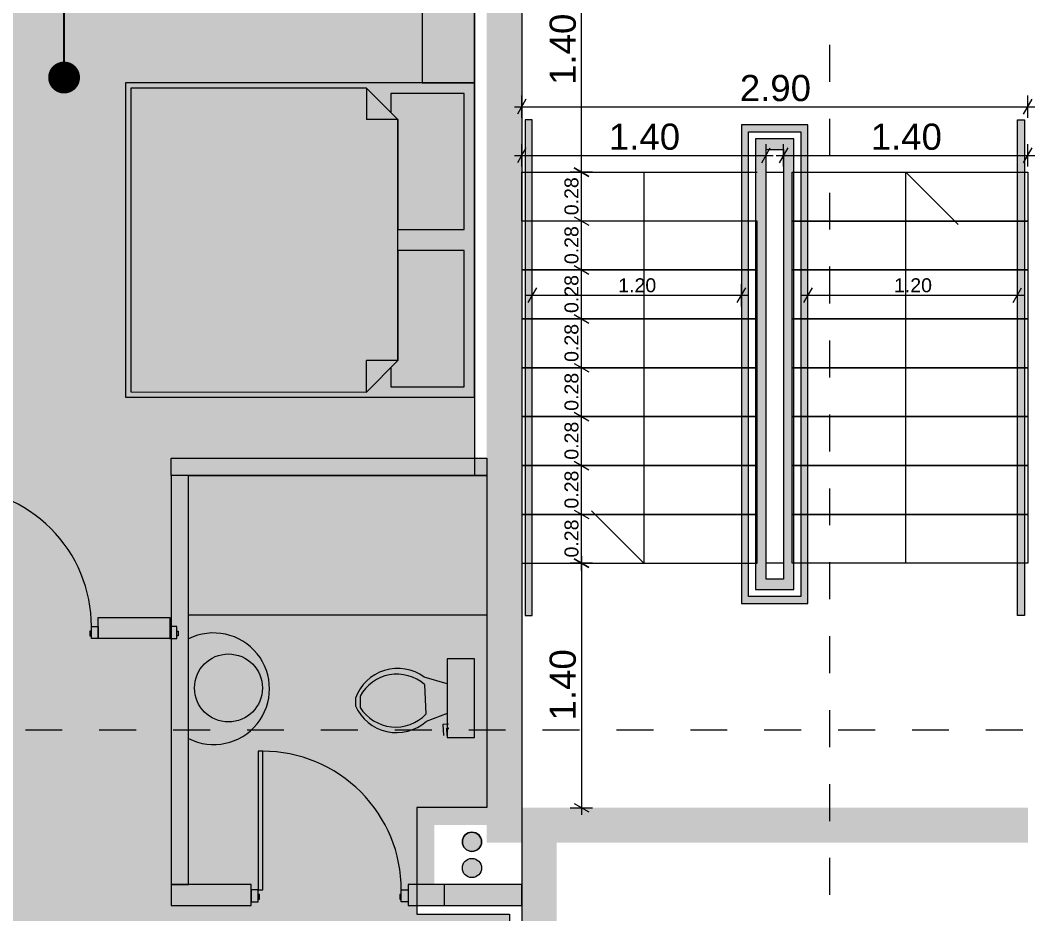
# Model space of a CAD drawing. Header units: millimetres. Extents: x 475206255 to 476720147, y 4620882299 to 4621447368.
# Drawn here: x 475237446 to 475243219, y 4621000443 to 4621005560 of the extents above; entities that cross this region are included whole.
import ezdxf

# ---------------------------------------------------------------- set-up
doc = ezdxf.new("R2010")
doc.units = ezdxf.units.MM
doc.header["$MEASUREMENT"] = 0
doc.linetypes.add('Dashed', pattern=[423.333333, 211.666667, -211.666667])
for name, color, linetype, lineweight in [('0_Pen_No__2_Pen_No__7_Pen_No__2_Pen_No__7', 7, 'Continuous', 0), ('0_Pen_No__7_Pen_No__7_Pen_No__7', 7, 'Continuous', 0), ('2D Drafting - General_Pen_No__250_Pen_No__2_Pen_No__250', 7, 'Continuous', 0), ('2D Drafting - General_Pen_No__250_Pen_No__2_Pen_No__7', 7, 'Continuous', 0), ('2D Drafting - General_Pen_No__250_Pen_No__7_Pen_No__250', 7, 'Continuous', 0), ('2D Drafting - General_Pen_No__250_Pen_No__7_Pen_No__7', 7, 'Continuous', 0), ('2D Drafting - General_Pen_No__7_Pen_No__7_Pen_No__7', 7, 'Continuous', 0), ('Doors_Pen_No__7_Pen_No__7_Pen_No__7', 7, 'Continuous', 0), ('G-Anno-Nplt_Pen_No__151', 151, 'Continuous', 0), ('G-Anno-Nplt_Pen_No__4', 7, 'Continuous', 0), ('G-Anno-Nplt_Pen_No__7', 7, 'Continuous', 0), ('gegmebi_Pen_No__7_Pen_No__7', 7, 'Continuous', 0), ('New_2D Drafting - General_Pen_No__1', 1, 'Continuous', 0), ('New_2D Drafting - General_Pen_No__2_Pen_No__250', 7, 'Continuous', 0), ('New_2D Drafting - General_Pen_No__4', 7, 'Continuous', 0), ('New_R03_Nakveti_Pen_No__4', 7, 'Continuous', 0), ('New_shenobebi_Pen_No__1', 1, 'Continuous', 0), ('shaxtebi da milebi_Pen_No__1_Pen_No__1_Pen_No__1', 1, 'Continuous', 0), ('zoma_Pen_No__142', 142, 'Continuous', 0), ('zoma_Pen_No__5_Pen_No__5', 5, 'Continuous', 0)]:
    doc.layers.add(name, color=color, linetype=linetype, lineweight=lineweight)
doc.layers.add('New_R03_Nakveti', color=7, linetype='Continuous')
doc.layers.add('zoma', color=7, linetype='Continuous')
doc.layers.add('shaxtebi da milebi_Pen_No__1_Pen_No__1_Pen_No__252', color=7, linetype='Continuous', lineweight=0, true_color=0x666666)
doc.styles.add('GENERATED_STYLE_2', font='arial.ttf')
doc.dimstyles.new('GENERATED_STYLE__17', dxfattribs={"dimtxt": 80.000001, "dimasz": 64.421331, "dimexe": 0.18, "dimexo": 3, "dimgap": 0, "dimtad": 1, "dimlfac": 0.001, "dimzin": 0, "dimdsep": 46, "dimtxsty": 'GENERATED_STYLE_2', "dimblk": 'ARROWHEAD_2', "dimblk1": 'ARROWHEAD_2', "dimblk2": 'ARROWHEAD_2', "dimcen": 0.09, "dimclrd": 142, "dimclre": 142, "dimclrt": 142, "dimadec": 0, "dimazin": 0, "dimtfac": 1, "dimtdec": 4, "dimtmove": 0, "dimatfit": 3, "dimfxl": 1, "dimtolj": 1, "dimtzin": 0, "dimarcsym": 0})
doc.dimstyles.new('GENERATED_STYLE__20', dxfattribs={"dimtxt": 80.000001, "dimasz": 64.421331, "dimexe": 0.18, "dimexo": 3, "dimgap": 0, "dimtad": 1, "dimtih": 1, "dimtoh": 1, "dimlfac": 0.001, "dimzin": 0, "dimdsep": 46, "dimtxsty": 'GENERATED_STYLE_2', "dimblk": 'ARROWHEAD_2', "dimblk1": 'ARROWHEAD_2', "dimblk2": 'ARROWHEAD_2', "dimcen": 0.09, "dimclrd": 142, "dimclre": 142, "dimclrt": 142, "dimadec": 0, "dimazin": 0, "dimtfac": 1, "dimtdec": 4, "dimtmove": 0, "dimatfit": 3, "dimfxl": 1, "dimtolj": 1, "dimtzin": 0, "dimarcsym": 0})
doc.dimstyles.new('GENERATED_STYLE__3', dxfattribs={"dimtxt": 200, "dimasz": 64.421331, "dimexe": 0.18, "dimexo": 3, "dimgap": 0, "dimtad": 1, "dimtih": 1, "dimtoh": 1, "dimlfac": 0.001, "dimzin": 0, "dimdsep": 46, "dimtxsty": 'GENERATED_STYLE_2', "dimblk": 'ARROWHEAD_2', "dimblk1": 'ARROWHEAD_2', "dimblk2": 'ARROWHEAD_2', "dimcen": 0.09, "dimclrd": 142, "dimclre": 142, "dimclrt": 142, "dimadec": 0, "dimazin": 0, "dimtfac": 1, "dimtdec": 4, "dimtmove": 0, "dimatfit": 3, "dimfxl": 1, "dimtolj": 1, "dimtzin": 0, "dimarcsym": 0})
doc.dimstyles.new('GENERATED_STYLE__31', dxfattribs={"dimtxt": 0.18, "dimasz": 364.8, "dimexe": 0.18, "dimexo": 0.0625, "dimgap": 0, "dimtad": 0, "dimtih": 1, "dimtoh": 1, "dimdec": 4, "dimzin": 0, "dimdsep": 46, "dimcen": 0.09, "dimadec": 0, "dimazin": 0, "dimtfac": 1, "dimtdec": 4, "dimtmove": 0, "dimatfit": 3, "dimldrblk": 'ARROWHEAD_11', "dimfxl": 1, "dimtolj": 1, "dimtzin": 0, "dimarcsym": 0})
doc.dimstyles.new('GENERATED_STYLE__5', dxfattribs={"dimtxt": 150, "dimasz": 64.421331, "dimexe": 0.18, "dimexo": 3, "dimgap": 0, "dimtad": 1, "dimtih": 1, "dimtoh": 1, "dimlfac": 0.001, "dimzin": 0, "dimdsep": 46, "dimtxsty": 'GENERATED_STYLE_2', "dimblk": 'ARROWHEAD_2', "dimblk1": 'ARROWHEAD_2', "dimblk2": 'ARROWHEAD_2', "dimcen": 0.09, "dimclrd": 142, "dimclre": 142, "dimclrt": 142, "dimadec": 0, "dimazin": 0, "dimtfac": 1, "dimtdec": 4, "dimtmove": 0, "dimatfit": 3, "dimfxl": 1, "dimtolj": 1, "dimtzin": 0, "dimarcsym": 0})
doc.dimstyles.new('GENERATED_STYLE__7', dxfattribs={"dimtxt": 150, "dimasz": 64.421331, "dimexe": 0.18, "dimexo": 3, "dimgap": 0, "dimtad": 1, "dimlfac": 0.001, "dimzin": 0, "dimdsep": 46, "dimtxsty": 'GENERATED_STYLE_2', "dimblk": 'ARROWHEAD_2', "dimblk1": 'ARROWHEAD_2', "dimblk2": 'ARROWHEAD_2', "dimcen": 0.09, "dimclrd": 142, "dimclre": 142, "dimclrt": 142, "dimadec": 0, "dimazin": 0, "dimtfac": 1, "dimtdec": 4, "dimtmove": 0, "dimatfit": 3, "dimfxl": 1, "dimtolj": 1, "dimtzin": 0, "dimarcsym": 0})
doc.dimstyles.new('GENERATED_STYLE__9', dxfattribs={"dimtxt": 200, "dimasz": 64.421331, "dimexe": 0.18, "dimexo": 3, "dimgap": 0, "dimtad": 1, "dimlfac": 0.001, "dimzin": 0, "dimdsep": 46, "dimtxsty": 'GENERATED_STYLE_2', "dimblk": 'ARROWHEAD_2', "dimblk1": 'ARROWHEAD_2', "dimblk2": 'ARROWHEAD_2', "dimcen": 0.09, "dimclrd": 142, "dimclre": 142, "dimclrt": 142, "dimadec": 0, "dimazin": 0, "dimtfac": 1, "dimtdec": 4, "dimtmove": 0, "dimatfit": 3, "dimfxl": 1, "dimtolj": 1, "dimtzin": 0, "dimarcsym": 0})

# ---------------------------------------------------------------- blocks, each defined once
blk = doc.blocks.new('Bed Layout 23')
at = {"layer": 'New_R03_Nakveti_Pen_No__4', "color": 7, "linetype": 'Continuous', "lineweight": 0}
for p, q in [((-900, 0), (-1399.9, 0)), ((-1399.9, 0), (-1399.9, -300)), ((-900, -300), (-900, 0)), ((900, 0), (-900, 0)), ((-900, 0), (-900, -2000)), ((900, -2000), (900, 0)), ((-1399.9, -300), (-900, -300)), ((-690, -440), (-870, -620)), ((0, -440), (-690, -440)), ((-690, -440), (-690, -620)), ((690, -440), (0, -440)), ((870, -620), (690, -440)), ((690, -440), (690, -620)), ((-870, -620), (-870, -1970)), ((-870, -620), (-690, -620)), ((870, -620), (690, -620)), ((870, -1970), (870, -620)), ((-900, -2000), (900, -2000)), ((-870, -1970), (0, -1970)), ((0, -1970), (870, -1970))]:
    blk.add_line(p, q, dxfattribs=at)
at = {"layer": 'New_R03_Nakveti_Pen_No__4', "color": 7, "linetype": 'Continuous', "lineweight": 0, "flags": 128}
for points in [[(-60, -440), (-60, -60), (-840, -60), (-840, -480), (-730, -480), (-690, -440)], [(690, -440), (730, -480), (840, -480), (840, -60), (60, -60), (60, -440)]]:
    blk.add_lwpolyline(points, close=True, dxfattribs=at)
blk = doc.blocks.new('*D812', base_point=(475826095.8, 4621095193.2))
at = {"layer": 'zoma_Pen_No__142', "color": 142, "linetype": 'Continuous', "lineweight": 0, "transparency": 16777216}
for p, q in [((475240661.6, 4621002491.8), (475240661.6, 4621002450.4)), ((475240598, 4621002450.4), (475240725.1, 4621002450.4)), ((475240704, 4621002425.9), (475240619.2, 4621002474.8)), ((475240661.6, 4621002450.4), (475240661.6, 4621001050.4)), ((475240598, 4621001050.4), (475240725.1, 4621001050.4)), ((475240619.2, 4621001074.8), (475240704, 4621001025.9)), ((475240661.6, 4621001050.4), (475240661.6, 4621001008.9))]:
    blk.add_line(p, q, dxfattribs=at)
at = {"layer": 'zoma_Pen_No__142', "color": 142, "lineweight": 0, "transparency": 16777216, "insert": (475240631.6, 4621001550.2), "char_height": 150, "attachment_point": 7, "rotation": 90, "style": 'GENERATED_STYLE_2'}
blk.add_mtext('\\A1;{\\pql;\\fArial|b0|i0|c204|p0;\\W1.000000;1.40}', dxfattribs=at)
blk = doc.blocks.new('ARROWHEAD_2')
at = {"color": 0, "linetype": 'Continuous', "lineweight": 0}
for p, q in [((0, 0), (-1, 0)), ((-0.378, -0.655), (0.378, 0.655))]:
    blk.add_line(p, q, dxfattribs=at)
blk = doc.blocks.new('*D844', base_point=(475826095.8, 4621095193.2))
at = {"layer": 'zoma_Pen_No__142', "color": 142, "linetype": 'Continuous', "lineweight": 0, "transparency": 16777216}
for p, q in [((475233643.8, 4620988819.2), (475233594.9, 4620988734.4)), ((475233619.4, 4620988713.2), (475233619.4, 4620988840.4)), ((475240143.8, 4620988819.2), (475240094.9, 4620988734.4)), ((475240119.4, 4620988713.2), (475240119.4, 4620988840.4)), ((475233619.4, 4620988776.8), (475240119.4, 4620988776.8))]:
    blk.add_line(p, q, dxfattribs=at)
at = {"layer": 'zoma_Pen_No__142', "color": 142, "lineweight": 0, "transparency": 16777216, "char_height": 200, "attachment_point": 7, "style": 'GENERATED_STYLE_2'}
for s, insert in [('\\A1;{\\pql;\\fArial|b0|i0|c204|p0;\\W1.000000;6.50}', (475236602.4, 4620988816.8)), ('\\A1;{\\pql;\\fArial|b0|i0|c204|p0;\\W1.000000;0.40}', (475239561, 4620988816.8))]:
    blk.add_mtext(s, dxfattribs=dict(at, insert=insert))
blk = doc.blocks.new('*D845', base_point=(475826095.8, 4621095193.2))
at = {"layer": 'zoma_Pen_No__142', "color": 142, "linetype": 'Continuous', "lineweight": 0, "transparency": 16777216}
for p, q in [((475240143.8, 4620988819.2), (475240094.9, 4620988734.4)), ((475240119.4, 4620988713.2), (475240119.4, 4620988840.4)), ((475240543.8, 4620988819.2), (475240494.9, 4620988734.4)), ((475240519.4, 4620988713.2), (475240519.4, 4620988840.4)), ((475240119.4, 4620988776.8), (475240519.4, 4620988776.8))]:
    blk.add_line(p, q, dxfattribs=at)
blk = doc.blocks.new('*D846', base_point=(475826095.8, 4621095193.2))
at = {"layer": 'zoma_Pen_No__142', "color": 142, "linetype": 'Continuous', "lineweight": 0, "transparency": 16777216}
for p, q in [((475240543.8, 4620988819.2), (475240494.9, 4620988734.4)), ((475240519.4, 4620988713.2), (475240519.4, 4620988840.4)), ((475247043.8, 4620988819.2), (475246994.9, 4620988734.4)), ((475247019.4, 4620988713.2), (475247019.4, 4620988840.4)), ((475240519.4, 4620988776.8), (475247019.4, 4620988776.8))]:
    blk.add_line(p, q, dxfattribs=at)
at = {"layer": 'zoma_Pen_No__142', "color": 142, "lineweight": 0, "transparency": 16777216, "char_height": 200, "attachment_point": 7, "style": 'GENERATED_STYLE_2'}
for s, insert in [('\\A1;{\\pql;\\fArial|b0|i0|c204|p0;\\W1.000000;6.50}', (475243502.4, 4620988816.8)), ('\\A1;{\\pql;\\fArial|b0|i0|c204|p0;\\W1.000000;0.40}', (475246461, 4620988816.8))]:
    blk.add_mtext(s, dxfattribs=dict(at, insert=insert))
blk = doc.blocks.new('*D880', base_point=(475826095.8, 4621095193.2))
at = {"layer": 'zoma_Pen_No__142', "color": 142, "linetype": 'Continuous', "lineweight": 0, "transparency": 16777216}
for p, q in [((475297700, 4621006290.2), (475297572.9, 4621006290.2)), ((475297678.8, 4621006265.8), (475297594.1, 4621006314.7)), ((475297636.5, 4621006290.2), (475297636.5, 4621006331.7)), ((475297636.5, 4620991090.2), (475297636.5, 4621006290.2)), ((475297594.1, 4620991114.7), (475297678.8, 4620991065.8)), ((475297700, 4620991090.2), (475297572.9, 4620991090.2)), ((475297636.5, 4620991048.8), (475297636.5, 4620991090.2))]:
    blk.add_line(p, q, dxfattribs=at)
at = {"layer": 'zoma_Pen_No__142', "color": 142, "lineweight": 0, "transparency": 16777216, "insert": (475297596.5, 4620998347), "char_height": 200, "attachment_point": 7, "rotation": 90, "style": 'GENERATED_STYLE_2'}
blk.add_mtext('\\A1;{\\pql;\\fArial|b0|i0|c204|p0;\\W1.000000;15.20}', dxfattribs=at)
blk = doc.blocks.new('*D887', base_point=(475826095.8, 4621095193.2))
at = {"layer": 'zoma_Pen_No__142', "color": 142, "linetype": 'Continuous', "lineweight": 0, "transparency": 16777216}
for p, q in [((475296804.9, 4621001114.7), (475296889.7, 4621001065.8)), ((475296910.9, 4621001090.2), (475296783.8, 4621001090.2)), ((475296847.3, 4620999490.2), (475296847.3, 4621001090.2)), ((475296910.9, 4620999490.2), (475296783.8, 4620999490.2)), ((475296804.9, 4620999514.7), (475296889.7, 4620999465.8))]:
    blk.add_line(p, q, dxfattribs=at)
at = {"layer": 'zoma_Pen_No__142', "color": 142, "lineweight": 0, "transparency": 16777216, "insert": (475296807.3, 4621000023.3), "char_height": 200, "attachment_point": 7, "rotation": 90, "style": 'GENERATED_STYLE_2'}
blk.add_mtext('\\A1;{\\pql;\\fArial|b0|i0|c204|p0;\\W1.000000;1.60}', dxfattribs=at)
blk = doc.blocks.new('*D888', base_point=(475826095.8, 4621095193.2))
at = {"layer": 'zoma_Pen_No__142', "color": 142, "linetype": 'Continuous', "lineweight": 0, "transparency": 16777216}
for p, q in [((475296910.9, 4621005890.2), (475296783.8, 4621005890.2)), ((475296804.9, 4621005914.7), (475296889.7, 4621005865.8)), ((475296847.3, 4621001090.2), (475296847.3, 4621005890.2)), ((475296804.9, 4621001114.7), (475296889.7, 4621001065.8)), ((475296910.9, 4621001090.2), (475296783.8, 4621001090.2))]:
    blk.add_line(p, q, dxfattribs=at)
at = {"layer": 'zoma_Pen_No__142', "color": 142, "lineweight": 0, "transparency": 16777216, "char_height": 200, "attachment_point": 7, "rotation": 90, "style": 'GENERATED_STYLE_2'}
for s, insert in [('\\A1;{\\pql;\\fArial|b0|i0|c204|p0;\\W1.000000;0.40}', (475296807.3, 4621005331.9)), ('\\A1;{\\pql;\\fArial|b0|i0|c204|p0;\\W1.000000;4.80}', (475296807.3, 4621003223.3))]:
    blk.add_mtext(s, dxfattribs=dict(at, insert=insert))
blk = doc.blocks.new('*D943', base_point=(475826095.8, 4621095193.2))
at = {"layer": 'zoma_Pen_No__142', "color": 142, "linetype": 'Continuous', "lineweight": 0, "transparency": 16777216}
for p, q in [((475240725.1, 4621002730.2), (475240598, 4621002730.2)), ((475240619.2, 4621002754.7), (475240704, 4621002705.7)), ((475240661.6, 4621002450.2), (475240661.6, 4621002730.2)), ((475240725.1, 4621002450.2), (475240598, 4621002450.2)), ((475240619.2, 4621002474.7), (475240704, 4621002425.7)), ((475240661.6, 4621002408.8), (475240661.6, 4621002450.2))]:
    blk.add_line(p, q, dxfattribs=at)
at = {"layer": 'zoma_Pen_No__142', "color": 142, "lineweight": 0, "transparency": 16777216, "insert": (475240645.6, 4621002483.4), "char_height": 80, "attachment_point": 7, "rotation": 90, "style": 'GENERATED_STYLE_2'}
blk.add_mtext('\\A1;{\\pql;\\fArial|b0|i0|c204|p0;\\W1.000000;0.28}', dxfattribs=at)
blk = doc.blocks.new('*D944', base_point=(475826095.8, 4621095193.2))
at = {"layer": 'zoma_Pen_No__142', "color": 142, "linetype": 'Continuous', "lineweight": 0, "transparency": 16777216}
for p, q in [((475240725.1, 4621003010.2), (475240598, 4621003010.2)), ((475240619.2, 4621003034.7), (475240704, 4621002985.7)), ((475240661.6, 4621002730.2), (475240661.6, 4621003010.2)), ((475240725.1, 4621002730.2), (475240598, 4621002730.2)), ((475240619.2, 4621002754.7), (475240704, 4621002705.7))]:
    blk.add_line(p, q, dxfattribs=at)
at = {"layer": 'zoma_Pen_No__142', "color": 142, "lineweight": 0, "transparency": 16777216, "insert": (475240645.6, 4621002763.4), "char_height": 80, "attachment_point": 7, "rotation": 90, "style": 'GENERATED_STYLE_2'}
blk.add_mtext('\\A1;{\\pql;\\fArial|b0|i0|c204|p0;\\W1.000000;0.28}', dxfattribs=at)
blk = doc.blocks.new('*D945', base_point=(475826095.8, 4621095193.2))
at = {"layer": 'zoma_Pen_No__142', "color": 142, "linetype": 'Continuous', "lineweight": 0, "transparency": 16777216}
for p, q in [((475240725.1, 4621003290.2), (475240598, 4621003290.2)), ((475240619.2, 4621003314.7), (475240704, 4621003265.7)), ((475240661.6, 4621003010.2), (475240661.6, 4621003290.2)), ((475240725.1, 4621003010.2), (475240598, 4621003010.2)), ((475240619.2, 4621003034.7), (475240704, 4621002985.7))]:
    blk.add_line(p, q, dxfattribs=at)
at = {"layer": 'zoma_Pen_No__142', "color": 142, "lineweight": 0, "transparency": 16777216, "insert": (475240645.6, 4621003043.4), "char_height": 80, "attachment_point": 7, "rotation": 90, "style": 'GENERATED_STYLE_2'}
blk.add_mtext('\\A1;{\\pql;\\fArial|b0|i0|c204|p0;\\W1.000000;0.28}', dxfattribs=at)
blk = doc.blocks.new('*D946', base_point=(475826095.8, 4621095193.2))
at = {"layer": 'zoma_Pen_No__142', "color": 142, "linetype": 'Continuous', "lineweight": 0, "transparency": 16777216}
for p, q in [((475240619.2, 4621003594.7), (475240704, 4621003545.7)), ((475240725.1, 4621003570.2), (475240598, 4621003570.2)), ((475240661.6, 4621003290.2), (475240661.6, 4621003570.2)), ((475240725.1, 4621003290.2), (475240598, 4621003290.2)), ((475240619.2, 4621003314.7), (475240704, 4621003265.7))]:
    blk.add_line(p, q, dxfattribs=at)
at = {"layer": 'zoma_Pen_No__142', "color": 142, "lineweight": 0, "transparency": 16777216, "insert": (475240645.6, 4621003323.4), "char_height": 80, "attachment_point": 7, "rotation": 90, "style": 'GENERATED_STYLE_2'}
blk.add_mtext('\\A1;{\\pql;\\fArial|b0|i0|c204|p0;\\W1.000000;0.28}', dxfattribs=at)
blk = doc.blocks.new('*D947', base_point=(475826095.8, 4621095193.2))
at = {"layer": 'zoma_Pen_No__142', "color": 142, "linetype": 'Continuous', "lineweight": 0, "transparency": 16777216}
for p, q in [((475240619.2, 4621003874.7), (475240704, 4621003825.7)), ((475240725.1, 4621003850.2), (475240598, 4621003850.2)), ((475240661.6, 4621003570.2), (475240661.6, 4621003850.2)), ((475240619.2, 4621003594.7), (475240704, 4621003545.7)), ((475240725.1, 4621003570.2), (475240598, 4621003570.2))]:
    blk.add_line(p, q, dxfattribs=at)
at = {"layer": 'zoma_Pen_No__142', "color": 142, "lineweight": 0, "transparency": 16777216, "insert": (475240645.6, 4621003603.4), "char_height": 80, "attachment_point": 7, "rotation": 90, "style": 'GENERATED_STYLE_2'}
blk.add_mtext('\\A1;{\\pql;\\fArial|b0|i0|c204|p0;\\W1.000000;0.28}', dxfattribs=at)
blk = doc.blocks.new('*D948', base_point=(475826095.8, 4621095193.2))
at = {"layer": 'zoma_Pen_No__142', "color": 142, "linetype": 'Continuous', "lineweight": 0, "transparency": 16777216}
for p, q in [((475240619.2, 4621004154.7), (475240704, 4621004105.7)), ((475240725.1, 4621004130.2), (475240598, 4621004130.2)), ((475240661.6, 4621003850.2), (475240661.6, 4621004130.2)), ((475240619.2, 4621003874.7), (475240704, 4621003825.7)), ((475240725.1, 4621003850.2), (475240598, 4621003850.2))]:
    blk.add_line(p, q, dxfattribs=at)
at = {"layer": 'zoma_Pen_No__142', "color": 142, "lineweight": 0, "transparency": 16777216, "insert": (475240645.6, 4621003883.4), "char_height": 80, "attachment_point": 7, "rotation": 90, "style": 'GENERATED_STYLE_2'}
blk.add_mtext('\\A1;{\\pql;\\fArial|b0|i0|c204|p0;\\W1.000000;0.28}', dxfattribs=at)
blk = doc.blocks.new('*D949', base_point=(475826095.8, 4621095193.2))
at = {"layer": 'zoma_Pen_No__142', "color": 142, "linetype": 'Continuous', "lineweight": 0, "transparency": 16777216}
for p, q in [((475240725.1, 4621004410.2), (475240598, 4621004410.2)), ((475240619.2, 4621004434.7), (475240704, 4621004385.7)), ((475240661.6, 4621004130.2), (475240661.6, 4621004410.2)), ((475240619.2, 4621004154.7), (475240704, 4621004105.7)), ((475240725.1, 4621004130.2), (475240598, 4621004130.2))]:
    blk.add_line(p, q, dxfattribs=at)
at = {"layer": 'zoma_Pen_No__142', "color": 142, "lineweight": 0, "transparency": 16777216, "insert": (475240645.6, 4621004163.4), "char_height": 80, "attachment_point": 7, "rotation": 90, "style": 'GENERATED_STYLE_2'}
blk.add_mtext('\\A1;{\\pql;\\fArial|b0|i0|c204|p0;\\W1.000000;0.28}', dxfattribs=at)
blk = doc.blocks.new('*D950', base_point=(475826095.8, 4621095193.2))
at = {"layer": 'zoma_Pen_No__142', "color": 142, "linetype": 'Continuous', "lineweight": 0, "transparency": 16777216}
for p, q in [((475240661.6, 4621004690.2), (475240661.6, 4621004731.7)), ((475240725.1, 4621004690.2), (475240598, 4621004690.2)), ((475240704, 4621004665.7), (475240619.2, 4621004714.7)), ((475240661.6, 4621004410.2), (475240661.6, 4621004690.2)), ((475240725.1, 4621004410.2), (475240598, 4621004410.2)), ((475240619.2, 4621004434.7), (475240704, 4621004385.7))]:
    blk.add_line(p, q, dxfattribs=at)
at = {"layer": 'zoma_Pen_No__142', "color": 142, "lineweight": 0, "transparency": 16777216, "insert": (475240645.6, 4621004443.4), "char_height": 80, "attachment_point": 7, "rotation": 90, "style": 'GENERATED_STYLE_2'}
blk.add_mtext('\\A1;{\\pql;\\fArial|b0|i0|c204|p0;\\W1.000000;0.28}', dxfattribs=at)
blk = doc.blocks.new('*D951', base_point=(475826095.8, 4621095193.2))
at = {"layer": 'zoma_Pen_No__142', "color": 142, "linetype": 'Continuous', "lineweight": 0, "transparency": 16777216}
for p, q in [((475240319.4, 4621004722.6), (475240319.4, 4621004849.7)), ((475241719.4, 4621004722.6), (475241719.4, 4621004849.7)), ((475240343.8, 4621004828.5), (475240294.9, 4621004743.7)), ((475241694.9, 4621004743.7), (475241743.8, 4621004828.5)), ((475240277.9, 4621004786.1), (475240319.4, 4621004786.1)), ((475240319.4, 4621004786.1), (475241719.4, 4621004786.1)), ((475241719.4, 4621004786.1), (475241760.8, 4621004786.1))]:
    blk.add_line(p, q, dxfattribs=at)
at = {"layer": 'zoma_Pen_No__142', "color": 142, "lineweight": 0, "transparency": 16777216, "insert": (475240819.2, 4621004816.1), "char_height": 150, "attachment_point": 7, "style": 'GENERATED_STYLE_2'}
blk.add_mtext('\\A1;{\\pql;\\fArial|b0|i0|c204|p0;\\W1.000000;1.40}', dxfattribs=at)
blk = doc.blocks.new('*D952', base_point=(475826095.8, 4621095193.2))
at = {"layer": 'zoma_Pen_No__142', "color": 142, "linetype": 'Continuous', "lineweight": 0, "transparency": 16777216}
for p, q in [((475241819.4, 4621004722.6), (475241819.4, 4621004849.7)), ((475243219.4, 4621004722.6), (475243219.4, 4621004849.7)), ((475241843.8, 4621004828.5), (475241794.9, 4621004743.7)), ((475243194.9, 4621004743.7), (475243243.8, 4621004828.5)), ((475241777.9, 4621004786.1), (475241819.4, 4621004786.1)), ((475241819.4, 4621004786.1), (475243219.4, 4621004786.1)), ((475243219.4, 4621004786.1), (475243260.8, 4621004786.1))]:
    blk.add_line(p, q, dxfattribs=at)
at = {"layer": 'zoma_Pen_No__142', "color": 142, "lineweight": 0, "transparency": 16777216, "insert": (475242319.2, 4621004816.1), "char_height": 150, "attachment_point": 7, "style": 'GENERATED_STYLE_2'}
blk.add_mtext('\\A1;{\\pql;\\fArial|b0|i0|c204|p0;\\W1.000000;1.40}', dxfattribs=at)
blk = doc.blocks.new('*D953', base_point=(475826095.8, 4621095193.2))
at = {"layer": 'zoma_Pen_No__142', "color": 142, "linetype": 'Continuous', "lineweight": 0, "transparency": 16777216}
for p, q in [((475240343.8, 4621005107.1), (475240294.9, 4621005022.3)), ((475240319.4, 4621005001.1), (475240319.4, 4621005128.3)), ((475243194.9, 4621005022.3), (475243243.8, 4621005107.1)), ((475243219.4, 4621005001.1), (475243219.4, 4621005128.3)), ((475240277.9, 4621005064.7), (475240319.4, 4621005064.7)), ((475240319.4, 4621005064.7), (475243219.4, 4621005064.7)), ((475243219.4, 4621005064.7), (475243260.8, 4621005064.7))]:
    blk.add_line(p, q, dxfattribs=at)
at = {"layer": 'zoma_Pen_No__142', "color": 142, "lineweight": 0, "transparency": 16777216, "insert": (475241569.2, 4621005094.7), "char_height": 150, "attachment_point": 7, "style": 'GENERATED_STYLE_2'}
blk.add_mtext('\\A1;{\\pql;\\fArial|b0|i0|c204|p0;\\W1.000000;2.90}', dxfattribs=at)
blk = doc.blocks.new('*D954', base_point=(475826095.8, 4621095193.2))
at = {"layer": 'zoma_Pen_No__142', "color": 142, "linetype": 'Continuous', "lineweight": 0, "transparency": 16777216}
for p, q in [((475240704, 4621006065.8), (475240619.2, 4621006114.7)), ((475240661.6, 4621006090.3), (475240661.6, 4621006131.7)), ((475240725.1, 4621006090.3), (475240598, 4621006090.3)), ((475240661.6, 4621004690.2), (475240661.6, 4621006090.3)), ((475240725.1, 4621004690.2), (475240598, 4621004690.2)), ((475240619.2, 4621004714.7), (475240704, 4621004665.7)), ((475240661.6, 4621004648.8), (475240661.6, 4621004690.2))]:
    blk.add_line(p, q, dxfattribs=at)
at = {"layer": 'zoma_Pen_No__142', "color": 142, "lineweight": 0, "transparency": 16777216, "insert": (475240631.6, 4621005190), "char_height": 150, "attachment_point": 7, "rotation": 90, "style": 'GENERATED_STYLE_2'}
blk.add_mtext('\\A1;{\\pql;\\fArial|b0|i0|c204|p0;\\W1.000000;1.40}', dxfattribs=at)
blk = doc.blocks.new('*D981', base_point=(475826095.8, 4621095193.2))
at = {"layer": 'zoma_Pen_No__142', "color": 142, "linetype": 'Continuous', "lineweight": 0, "transparency": 16777216}
for p, q in [((475240379.4, 4621003921.6), (475240379.4, 4621004048.8)), ((475241579.4, 4621003921.6), (475241579.4, 4621004048.8)), ((475240337.9, 4621003985.2), (475240379.4, 4621003985.2)), ((475240403.8, 4621004027.6), (475240354.9, 4621003942.8)), ((475240379.4, 4621003985.2), (475241579.4, 4621003985.2)), ((475241554.9, 4621003942.8), (475241603.8, 4621004027.6)), ((475241579.4, 4621003985.2), (475241620.8, 4621003985.2))]:
    blk.add_line(p, q, dxfattribs=at)
at = {"layer": 'zoma_Pen_No__142', "color": 142, "lineweight": 0, "transparency": 16777216, "insert": (475240872.6, 4621004001.2), "char_height": 80, "attachment_point": 7, "style": 'GENERATED_STYLE_2'}
blk.add_mtext('\\A1;{\\pql;\\fArial|b0|i0|c204|p0;\\W1.000000;1.20}', dxfattribs=at)
blk = doc.blocks.new('*D982', base_point=(475826095.8, 4621095193.2))
at = {"layer": 'zoma_Pen_No__142', "color": 142, "linetype": 'Continuous', "lineweight": 0, "transparency": 16777216}
for p, q in [((475241959.4, 4621003921.6), (475241959.4, 4621004048.8)), ((475243159.4, 4621003921.6), (475243159.4, 4621004048.8)), ((475241917.9, 4621003985.2), (475241959.4, 4621003985.2)), ((475241983.8, 4621004027.6), (475241934.9, 4621003942.8)), ((475241959.4, 4621003985.2), (475243159.4, 4621003985.2)), ((475243134.9, 4621003942.8), (475243183.8, 4621004027.6)), ((475243159.4, 4621003985.2), (475243200.8, 4621003985.2))]:
    blk.add_line(p, q, dxfattribs=at)
at = {"layer": 'zoma_Pen_No__142', "color": 142, "lineweight": 0, "transparency": 16777216, "insert": (475242452.6, 4621004001.2), "char_height": 80, "attachment_point": 7, "style": 'GENERATED_STYLE_2'}
blk.add_mtext('\\A1;{\\pql;\\fArial|b0|i0|c204|p0;\\W1.000000;1.20}', dxfattribs=at)
blk = doc.blocks.new('*D1182', base_point=(475826095.8, 4621095193.2))
at = {"layer": 'zoma_Pen_No__142', "color": 142, "linetype": 'Continuous', "lineweight": 0, "transparency": 16777216}
for p, q in [((475233619.4, 4620938861), (475233619.4, 4620938988.1)), ((475240119.4, 4620938861), (475240119.4, 4620938988.1)), ((475233643.8, 4620938966.9), (475233594.9, 4620938882.2)), ((475233619.4, 4620938924.6), (475240119.4, 4620938924.6)), ((475240143.8, 4620938966.9), (475240094.9, 4620938882.2))]:
    blk.add_line(p, q, dxfattribs=at)
at = {"layer": 'zoma_Pen_No__142', "color": 142, "lineweight": 0, "transparency": 16777216, "char_height": 200, "attachment_point": 7, "style": 'GENERATED_STYLE_2'}
for s, insert in [('\\A1;{\\pql;\\fArial|b0|i0|c204|p0;\\W1.000000;6.50}', (475236602.4, 4620938964.6)), ('\\A1;{\\pql;\\fArial|b0|i0|c204|p0;\\W1.000000;0.40}', (475239561, 4620938964.6))]:
    blk.add_mtext(s, dxfattribs=dict(at, insert=insert))
blk = doc.blocks.new('*D1183', base_point=(475826095.8, 4621095193.2))
at = {"layer": 'zoma_Pen_No__142', "color": 142, "linetype": 'Continuous', "lineweight": 0, "transparency": 16777216}
for p, q in [((475240119.4, 4620938861), (475240119.4, 4620938988.1)), ((475240519.4, 4620938861), (475240519.4, 4620938988.1)), ((475240143.8, 4620938966.9), (475240094.9, 4620938882.2)), ((475240119.4, 4620938924.6), (475240519.4, 4620938924.6)), ((475240543.8, 4620938966.9), (475240494.9, 4620938882.2))]:
    blk.add_line(p, q, dxfattribs=at)
blk = doc.blocks.new('*D1184', base_point=(475826095.8, 4621095193.2))
at = {"layer": 'zoma_Pen_No__142', "color": 142, "linetype": 'Continuous', "lineweight": 0, "transparency": 16777216}
for p, q in [((475240519.4, 4620938861), (475240519.4, 4620938988.1)), ((475247019.4, 4620938861), (475247019.4, 4620938988.1)), ((475240543.8, 4620938966.9), (475240494.9, 4620938882.2)), ((475240519.4, 4620938924.6), (475247019.4, 4620938924.6)), ((475247043.8, 4620938966.9), (475246994.9, 4620938882.2))]:
    blk.add_line(p, q, dxfattribs=at)
at = {"layer": 'zoma_Pen_No__142', "color": 142, "lineweight": 0, "transparency": 16777216, "char_height": 200, "attachment_point": 7, "style": 'GENERATED_STYLE_2'}
for s, insert in [('\\A1;{\\pql;\\fArial|b0|i0|c204|p0;\\W1.000000;6.50}', (475243502.4, 4620938964.6)), ('\\A1;{\\pql;\\fArial|b0|i0|c204|p0;\\W1.000000;0.40}', (475246461, 4620938964.6))]:
    blk.add_mtext(s, dxfattribs=dict(at, insert=insert))
blk = doc.blocks.new('ARROWHEAD_11')
at = {"color": 0, "linetype": 'Continuous', "lineweight": 0}
blk.add_line((0, 0), (-1, 0), dxfattribs=at)
at = {"color": 0, "linetype": 'Continuous', "lineweight": 0, "const_width": 0.25, "flags": 128}
blk.add_lwpolyline([(-0.125, 0, 1), (0.125, 0, 1)], format="xyb", close=True, dxfattribs=at)

msp = doc.modelspace()

# ---------------------------------------------------------------- hatches: boundary and pattern name
at = {"layer": '2D Drafting - General_Pen_No__250_Pen_No__2_Pen_No__7', "linetype": 'Continuous', "lineweight": 0}
for points in [[(475240119.369, 4621003051.548), (475240119.369, 4621002953.424), (475238311.3, 4621002953.424), (475238311.3, 4621003051.548)], [(475238311.3, 4621000610.259), (475238411.024, 4621000610.259), (475238411.024, 4621002953.424), (475238311.3, 4621002953.424)]]:
    msp.add_hatch(color=7, dxfattribs=at).paths.add_polyline_path(points)
at = {"layer": '2D Drafting - General_Pen_No__250_Pen_No__7_Pen_No__7', "linetype": 'Continuous', "lineweight": 0}
for points in [[(475240119.369, 4621005890.259), (475240119.369, 4621000850.184), (475240319.369, 4621000850.184), (475240319.369, 4621005890.259)], [(475237893.537, 4621002140.259), (475238303.805, 4621002140.259), (475238303.805, 4621002020.259), (475237893.537, 4621002020.259)], [(475240119.354, 4621001050.635), (475239719.354, 4621001050.635), (475239719.354, 4621000510.616), (475240319.355, 4621000510.616), (475240319.355, 4621000610.259), (475239819.354, 4621000610.259), (475239819.354, 4621000950.447), (475240119.354, 4621000950.447)], [(475240519.369, 4621000850.184), (475240319.369, 4621000850.184), (475240319.369, 4621000390.259), (475240519.369, 4621000390.259)], [(475238769.369, 4621000490.259), (475238769.369, 4621000610.259), (475238311.3, 4621000610.259), (475238311.3, 4621000490.259)], [(475240319.369, 4621000610.259), (475239669.369, 4621000610.259), (475239669.369, 4621000490.259), (475240319.369, 4621000490.259)], [(475240319.369, 4621000610.259), (475239874.484, 4621000610.259), (475239874.484, 4621000490.259), (475240319.369, 4621000490.259)]]:
    msp.add_hatch(color=7, dxfattribs=at).paths.add_polyline_path(points)
at = {"layer": 'G-Anno-Nplt_Pen_No__151', "linetype": 'Continuous', "lineweight": 0, "true_color": 0x1f2f3f}
msp.add_hatch(color=169, dxfattribs=at).paths.add_polyline_path([(475233489.369, 4621004420.259), (475237089.369, 4621004420.259), (475237089.369, 4621006020.259), (475240049.369, 4621006020.259), (475240049.369, 4621005820.259), (475240049.369, 4621002953.424), (475240119.369, 4621002953.424), (475240119.369, 4621001050.635), (475239719.369, 4621001050.635), (475239719.369, 4621000440.259), (475240249.369, 4621000440.259), (475240249.369, 4620998960.259), (475236749.369, 4620998960.259), (475236749.369, 4620998320.071), (475233889.368, 4620998320.071), (475233889.368, 4620998660.259), (475233689.369, 4620998660.259), (475233689.369, 4620998960.259), (475233489.369, 4620998960.259)])
at = {"layer": 'G-Anno-Nplt_Pen_No__7', "linetype": 'Continuous', "lineweight": 0}
msp.add_hatch(color=7, dxfattribs=at).paths.add_polyline_path([(475243219.369, 4621000850.184), (475240319.369, 4621000850.184), (475240319.369, 4621001050.184), (475243219.369, 4621001050.184)])
at = {"layer": 'New_2D Drafting - General_Pen_No__1', "linetype": 'Continuous', "lineweight": 0}
for points in [[(475240339.369, 4621002150.216), (475240379.369, 4621002150.216), (475240379.369, 4621004990.216), (475240339.369, 4621004990.216)], [(475243199.369, 4621002150.216), (475243159.369, 4621002150.216), (475243159.369, 4621004990.216), (475243199.369, 4621004990.216)]]:
    msp.add_hatch(color=1, dxfattribs=at).paths.add_polyline_path(points)
h = msp.add_hatch(color=1, dxfattribs=at)
h.paths.add_polyline_path([(475241579.369, 4621002220.109), (475241959.369, 4621002220.109), (475241959.369, 4621002350.216), (475241959.369, 4621004960.123), (475241579.369, 4621004960.123)])
h.paths.add_polyline_path([(475241919.369, 4621002260.109), (475241619.369, 4621002260.109), (475241619.369, 4621004920.123), (475241919.369, 4621004920.123)], flags=0)
h = msp.add_hatch(color=1, dxfattribs=at)
h.paths.add_polyline_path([(475241659.369, 4621002300.109), (475241879.369, 4621002300.109), (475241879.369, 4621004880.123), (475241659.369, 4621004880.123)])
h.paths.add_polyline_path([(475241719.369, 4621002360.109), (475241719.369, 4621004820.123), (475241819.369, 4621004820.123), (475241819.369, 4621002360.109)], flags=0)
at = {"layer": 'shaxtebi da milebi_Pen_No__1_Pen_No__1_Pen_No__1', "linetype": 'Continuous', "lineweight": 0}
msp.add_hatch(color=1, dxfattribs=at).paths.add_polyline_path([(475240034.354, 4621000760.259, 1), (475240034.354, 4621000650.259, 1)])
at = {"layer": 'shaxtebi da milebi_Pen_No__1_Pen_No__1_Pen_No__252', "linetype": 'Continuous', "lineweight": 0, "true_color": 0x666666}
msp.add_hatch(color=251, dxfattribs=at).paths.add_polyline_path([(475240034.354, 4621000910.259, 1), (475240034.354, 4621000800.259, 1)])

# ---------------------------------------------------------------- linework, layer by layer
at = {"layer": '0_Pen_No__2_Pen_No__7_Pen_No__2_Pen_No__7', "color": 7, "linetype": 'Continuous', "lineweight": 0, "flags": 128}
msp.add_lwpolyline([(475240119.369, 4621002153.427), (475238411.024, 4621002153.427), (475238411.024, 4621002953.424), (475240119.369, 4621002953.424)], close=True, dxfattribs=at)
at = {"layer": '0_Pen_No__7_Pen_No__7_Pen_No__7', "color": 7, "linetype": 'Continuous', "lineweight": 0}
for p, q in [((475239893.327, 4621001760.144), (475239761.151, 4621001798.28)), ((475239763.004, 4621001755.886), (475239770.418, 4621001586.311)), ((475239893.327, 4621001590.236), (475239772.271, 4621001543.917)), ((475239900.379, 4621001528.28), (475239868.584, 4621001526.89)), ((475239868.584, 4621001526.89), (475239871.364, 4621001463.299)), ((475239890.708, 4621001506.619), (475239901.306, 4621001507.083)), ((475239892.561, 4621001464.226), (475239890.708, 4621001506.619)), ((475239901.53, 4621001501.95), (475239890.932, 4621001501.487))]:
    msp.add_line(p, q, dxfattribs=at)
at = {"layer": '0_Pen_No__7_Pen_No__7_Pen_No__7', "color": 7, "linetype": 'Continuous', "lineweight": 0, "flags": 128}
msp.add_lwpolyline([(475240049.369, 4621001451.643), (475240049.369, 4621001902.08), (475239893.327, 4621001902.08), (475239893.327, 4621001451.643)], close=True, dxfattribs=at)
for points in [[(475239366.566, 4621001677.497), (475239366.566, 4621001634.406)], [(475239393.865, 4621001689.709), (475239393.865, 4621001624.549)]]:
    msp.add_lwpolyline(points, dxfattribs=at)
at = {"layer": '0_Pen_No__7_Pen_No__7_Pen_No__7', "color": 7, "linetype": 'Continuous', "lineweight": 0}
msp.add_circle((475238639.525, 4621001735.986), 194.708, dxfattribs=at)
for centre, radius, start, end in [((475238555.04, 4621001731.67), 319.521, 243.2098906, 116.7901255), ((475239609.29, 4621001589.471), 258.193, 53.9724781, 160.0664623), ((475239604.898, 4621001574.829), 240.373, 48.8710961, 151.4501751), ((475239602.766, 4621001738.678), 258.192, 203.8191917, 311.0340853), ((475239597.114, 4621001752.88), 240.373, 212.2682854, 316.135461)]:
    msp.add_arc(centre, radius, start, end, dxfattribs=at)
at = {"layer": '2D Drafting - General_Pen_No__250_Pen_No__2_Pen_No__250', "color": 7, "linetype": 'Continuous', "lineweight": 0, "flags": 128}
for points in [[(475240119.369, 4621003051.548), (475240119.369, 4621002953.424), (475238311.3, 4621002953.424), (475238311.3, 4621003051.548)], [(475238311.3, 4621000610.259), (475238411.024, 4621000610.259), (475238411.024, 4621002953.424), (475238311.3, 4621002953.424)]]:
    msp.add_lwpolyline(points, close=True, dxfattribs=at)
at = {"layer": '2D Drafting - General_Pen_No__250_Pen_No__7_Pen_No__250', "color": 7, "linetype": 'Continuous', "lineweight": 0, "flags": 128}
for points in [[(475237893.537, 4621002140.259), (475238303.805, 4621002140.259), (475238303.805, 4621002020.259), (475237893.537, 4621002020.259)], [(475238769.369, 4621000490.259), (475238769.369, 4621000610.259), (475238311.3, 4621000610.259), (475238311.3, 4621000490.259)], [(475240319.369, 4621000610.259), (475239669.369, 4621000610.259), (475239669.369, 4621000490.259), (475240319.369, 4621000490.259)], [(475240319.369, 4621000610.259), (475239874.484, 4621000610.259), (475239874.484, 4621000490.259), (475240319.369, 4621000490.259)]]:
    msp.add_lwpolyline(points, close=True, dxfattribs=at)
at = {"layer": '2D Drafting - General_Pen_No__7_Pen_No__7_Pen_No__7', "color": 7, "linetype": 'Continuous', "lineweight": 0}
for centre, start, end in [((475237059.715, 4621002087.994), 359.9998025, 90.001484), ((475238835.546, 4621000579.133), 359.9983245, 90.000006)]:
    msp.add_arc(centre, 794.311, start, end, dxfattribs=at)
at = {"layer": 'Doors_Pen_No__7_Pen_No__7_Pen_No__7', "color": 7, "linetype": 'Continuous', "lineweight": 0, "flags": 128}
for points in [[(475237893.539, 4621002020.259), (475237854.028, 4621002020.258), (475237854.026, 4621002087.991), (475237893.537, 4621002087.992)], [(475238303.804, 4621002020.259), (475238343.315, 4621002020.258), (475238343.316, 4621002087.991), (475238303.805, 4621002087.992)], [(475237845.138, 4621002034.658), (475237854.027, 4621002034.658), (475237854.027, 4621002061.325), (475237845.138, 4621002061.324)], [(475238352.204, 4621002034.658), (475238343.315, 4621002034.658), (475238343.316, 4621002061.325), (475238352.205, 4621002061.324)], [(475238808.88, 4621000579.133), (475238835.546, 4621000579.133), (475238835.546, 4621001373.444), (475238808.88, 4621001373.444)], [(475238769.369, 4621000511.4), (475238808.88, 4621000511.4), (475238808.88, 4621000579.133), (475238769.369, 4621000579.133)], [(475239669.369, 4621000511.377), (475239629.857, 4621000511.377), (475239629.857, 4621000579.11), (475239669.369, 4621000579.11)], [(475238808.88, 4621000525.8), (475238817.769, 4621000525.8), (475238817.769, 4621000552.467), (475238808.88, 4621000552.467)], [(475239620.969, 4621000525.777), (475239629.857, 4621000525.777), (475239629.857, 4621000552.443), (475239620.969, 4621000552.443)]]:
    msp.add_lwpolyline(points, close=True, dxfattribs=at)
at = {"layer": 'G-Anno-Nplt_Pen_No__4', "color": 7, "linetype": 'Continuous', "lineweight": 0, "flags": 128}
msp.add_lwpolyline([(475233489.369, 4621004420.259), (475237089.369, 4621004420.259), (475237089.369, 4621006020.259), (475240049.369, 4621006020.259), (475240049.369, 4621005820.259), (475240049.369, 4621002953.424), (475240119.369, 4621002953.424), (475240119.369, 4621001050.635), (475239719.369, 4621001050.635), (475239719.369, 4621000440.259), (475240249.369, 4621000440.259), (475240249.369, 4620998960.259), (475236749.369, 4620998960.259), (475236749.369, 4620998320.071), (475233889.368, 4620998320.071), (475233889.368, 4620998660.259), (475233689.369, 4620998660.259), (475233689.369, 4620998960.259), (475233489.369, 4620998960.259)], close=True, dxfattribs=at)
at = {"layer": 'gegmebi_Pen_No__7_Pen_No__7', "color": 7, "linetype": 'Continuous', "lineweight": 0, "flags": 128}
for points in [[(475241669.369, 4621004410.216), (475240319.369, 4621004410.216), (475240319.369, 4621004690.216), (475241669.369, 4621004690.216)], [(475241019.369, 4621004690.216), (475241019.369, 4621002450.216), (475240719.369, 4621002750.216)], [(475242519.369, 4621002450.216), (475242519.369, 4621004690.216), (475242819.369, 4621004390.216)]]:
    msp.add_lwpolyline(points, dxfattribs=at)
for points in [[(475241819.369, 4621002450.216), (475241719.369, 4621002450.216), (475241719.369, 4621004690.216), (475241819.369, 4621004690.216)], [(475241869.369, 4621004410.216), (475241869.369, 4621004690.216), (475243219.369, 4621004690.216), (475243219.369, 4621004410.216)], [(475241669.369, 4621004130.216), (475241669.369, 4621004410.216), (475240319.369, 4621004410.216), (475240319.369, 4621004130.216)], [(475241869.369, 4621004130.216), (475241869.369, 4621004410.216), (475243219.369, 4621004410.216), (475243219.369, 4621004130.216)], [(475241669.369, 4621003850.216), (475241669.369, 4621004130.216), (475240319.369, 4621004130.216), (475240319.369, 4621003850.216)], [(475241869.369, 4621003850.216), (475241869.369, 4621004130.216), (475243219.369, 4621004130.216), (475243219.369, 4621003850.216)], [(475241669.369, 4621003570.216), (475241669.369, 4621003850.216), (475240319.369, 4621003850.216), (475240319.369, 4621003570.216)], [(475241869.369, 4621003570.216), (475241869.369, 4621003850.216), (475243219.369, 4621003850.216), (475243219.369, 4621003570.216)], [(475241669.369, 4621003290.216), (475241669.369, 4621003570.216), (475240319.369, 4621003570.216), (475240319.369, 4621003290.216)], [(475241869.369, 4621003290.216), (475241869.369, 4621003570.216), (475243219.369, 4621003570.216), (475243219.369, 4621003290.216)], [(475241669.369, 4621003010.216), (475241669.369, 4621003290.216), (475240319.369, 4621003290.216), (475240319.369, 4621003010.216)], [(475241869.369, 4621003010.216), (475241869.369, 4621003290.216), (475243219.369, 4621003290.216), (475243219.369, 4621003010.216)], [(475241669.369, 4621002730.216), (475241669.369, 4621003010.216), (475240319.369, 4621003010.216), (475240319.369, 4621002730.216)], [(475241869.369, 4621002730.216), (475241869.369, 4621003010.216), (475243219.369, 4621003010.216), (475243219.369, 4621002730.216)], [(475241669.369, 4621002450.216), (475241669.369, 4621002730.216), (475240319.369, 4621002730.216), (475240319.369, 4621002450.216)], [(475241869.369, 4621002450.216), (475241869.369, 4621002730.216), (475243219.369, 4621002730.216), (475243219.369, 4621002450.216)]]:
    msp.add_lwpolyline(points, close=True, dxfattribs=at)
at = {"layer": 'New_2D Drafting - General_Pen_No__4', "color": 7, "linetype": 'Continuous', "lineweight": 0, "flags": 128}
for points in [[(475240339.369, 4621002150.216), (475240379.369, 4621002150.216), (475240379.369, 4621004990.216), (475240339.369, 4621004990.216)], [(475241579.369, 4621002220.109), (475241959.369, 4621002220.109), (475241959.369, 4621002350.216), (475241959.369, 4621004960.123), (475241579.369, 4621004960.123)], [(475243199.369, 4621002150.216), (475243159.369, 4621002150.216), (475243159.369, 4621004990.216), (475243199.369, 4621004990.216)], [(475241919.369, 4621002260.109), (475241619.369, 4621002260.109), (475241619.369, 4621004920.123), (475241919.369, 4621004920.123)], [(475241659.369, 4621002300.109), (475241879.369, 4621002300.109), (475241879.369, 4621004880.123), (475241659.369, 4621004880.123)], [(475241719.369, 4621002360.109), (475241719.369, 4621004820.123), (475241819.369, 4621004820.123), (475241819.369, 4621002360.109)]]:
    msp.add_lwpolyline(points, close=True, dxfattribs=at)
at = {"layer": 'New_shenobebi_Pen_No__1', "color": 1, "linetype": 'Dashed', "lineweight": 0}
for points in [[(475242084.042, 4620986580.832), (475242084.042, 4621009874.053)], [(475300764.11, 4621001495.107), (475227593.042, 4621001495.107)]]:
    msp.add_lwpolyline(points, dxfattribs=at)
at = {"layer": 'shaxtebi da milebi_Pen_No__1_Pen_No__1_Pen_No__1', "color": 1, "linetype": 'Continuous', "lineweight": 0, "flags": 128}
msp.add_lwpolyline([(475240034.354, 4621000760.259, -1), (475240034.354, 4621000650.259, -1)], format="xyb", close=True, dxfattribs=at)
at = {"layer": 'shaxtebi da milebi_Pen_No__1_Pen_No__1_Pen_No__252', "color": 251, "linetype": 'Continuous', "lineweight": 0, "true_color": 0x666666, "flags": 128}
for points in [[(475240034.354, 4621000910.259, 1), (475240034.354, 4621000800.259, 1)], [(475240034.354, 4621000910.259, -1), (475240034.354, 4621000800.259, -1)]]:
    msp.add_lwpolyline(points, format="xyb", close=True, dxfattribs=at)
at = {"layer": 'zoma_Pen_No__5_Pen_No__5', "color": 5, "linetype": 'Continuous', "lineweight": 0}
msp.add_line((475240319.369, 4621008561.243), (475240319.369, 4620987686.251), dxfattribs=at)

# ---------------------------------------------------------------- block references
at = {"layer": 'New_R03_Nakveti', "color": 7, "linetype": 'Continuous', "lineweight": 0, "zscale": 1000, "rotation": 269.9970273048938}
msp.add_blockref('Bed Layout 23', (475240049.415, 4621004300.993), dxfattribs=at)

# ---------------------------------------------------------------- dimensions: what is measured, and where the dimension line sits
at = {"layer": 'zoma', "color": 142, "linetype": 'Continuous', "lineweight": 0}
for base, p1, p2, angle, dimstyle, picture, middle in [((475297636.458, 4621006290.231), (475231619.434, 4620991090.231), (475231619.434, 4621006290.231), 90, 'GENERATED_STYLE__9', '*D880', (475297496.458, 4620998682.058)), ((475240661.569, 4621006090.259), (475242933.42, 4621004690.216), (475242644.79, 4621006090.259), 90, 'GENERATED_STYLE__7', '*D954', (475240556.569, 4621005384.235)), ((475296847.329, 4621005890.231), (475231619.434, 4621001090.233), (475231619.434, 4621005890.231), 90, 'GENERATED_STYLE__9', '*D888', (475296707.329, 4621003482.228)), ((475240661.569, 4621004690.216), (475240976.746, 4621004410.216), (475241088.371, 4621004690.216), 90, 'GENERATED_STYLE__17', '*D950', (475240605.569, 4621004547.015)), ((475240661.569, 4621004410.216), (475240937.348, 4621004130.216), (475240976.746, 4621004410.216), 90, 'GENERATED_STYLE__17', '*D949', (475240605.569, 4621004267.015)), ((475240661.569, 4621004130.216), (475240983.312, 4621003850.216), (475240937.348, 4621004130.216), 90, 'GENERATED_STYLE__17', '*D948', (475240605.569, 4621003987.015)), ((475240661.569, 4621003850.216), (475240983.312, 4621003570.216), (475240983.312, 4621003850.216), 90, 'GENERATED_STYLE__17', '*D947', (475240605.569, 4621003707.015)), ((475240661.569, 4621003570.216), (475240976.746, 4621003290.216), (475240983.312, 4621003570.216), 90, 'GENERATED_STYLE__17', '*D946', (475240605.569, 4621003427.015)), ((475240661.569, 4621003290.216), (475240976.746, 4621003010.216), (475240976.746, 4621003290.216), 90, 'GENERATED_STYLE__17', '*D945', (475240605.569, 4621003147.015)), ((475240661.569, 4621003010.216), (475240996.444, 4621002730.216), (475240976.746, 4621003010.216), 90, 'GENERATED_STYLE__17', '*D944', (475240605.569, 4621002867.015)), ((475240661.569, 4621002730.216), (475240996.444, 4621002450.216), (475240996.444, 4621002730.216), 90, 'GENERATED_STYLE__17', '*D943', (475240605.569, 4621002587.015)), ((475240661.569, 4621001050.379), (475240661.569, 4621002450.379), (475240661.569, 4621001050.379), 270, 'GENERATED_STYLE__7', '*D812', (475240556.569, 4621001744.376)), ((475296847.329, 4621001090.233), (475231619.689, 4620999490.231), (475231619.434, 4621001090.233), 90, 'GENERATED_STYLE__9', '*D887', (475296707.329, 4621000282.228))]:
    dim = msp.add_linear_dim(base=base, p1=p1, p2=p2, angle=angle, dimstyle=dimstyle, dxfattribs=at)
    dim.commit()
    dim.dimension.update_dxf_attribs({"geometry": picture, "text_midpoint": middle, "dimtype": 160, "text_rotation": 90})
for base, p1, p2, dimstyle, picture, middle in [((475240119.369, 4620988776.8), (475233619.369, 4621006027.167), (475240119.369, 4621006027.167), 'GENERATED_STYLE__3', '*D844', (475236861.365, 4620988916.8)), ((475240119.369, 4620938924.566), (475233619.369, 4621006027.167), (475240119.369, 4621006027.167), 'GENERATED_STYLE__3', '*D1182', (475236861.365, 4620939064.566)), ((475240519.369, 4620988776.8), (475240119.369, 4621006027.167), (475240519.369, 4621006027.167), 'GENERATED_STYLE__3', '*D845', (475239819.948, 4620988916.8)), ((475240519.369, 4620938924.566), (475240119.369, 4621006027.167), (475240519.369, 4621006027.167), 'GENERATED_STYLE__3', '*D1183', (475239819.948, 4620939064.566)), ((475247019.369, 4620988776.8), (475240519.369, 4621006027.167), (475247019.369, 4621006027.167), 'GENERATED_STYLE__3', '*D846', (475243761.365, 4620988916.8)), ((475247019.369, 4620938924.566), (475240519.369, 4621006027.167), (475247019.369, 4621006027.167), 'GENERATED_STYLE__3', '*D1184', (475243761.365, 4620939064.566)), ((475243219.369, 4621005064.684), (475240319.369, 4621005385.696), (475243219.369, 4621005199.847), 'GENERATED_STYLE__5', '*D953', (475241763.366, 4621005169.684)), ((475243219.369, 4621004786.129), (475241819.369, 4621005013.066), (475243219.369, 4621005060.564), 'GENERATED_STYLE__5', '*D952', (475242513.366, 4621004891.129)), ((475241719.369, 4621004786.129), (475240319.369, 4621004936.54), (475241719.369, 4621004923.346), 'GENERATED_STYLE__5', '*D951', (475241013.366, 4621004891.129)), ((475241579.369, 4621003985.202), (475240379.369, 4621004990.216), (475241579.369, 4621004960.123), 'GENERATED_STYLE__20', '*D981', (475240976.167, 4621004041.202)), ((475243159.369, 4621003985.202), (475241959.369, 4621004960.123), (475243159.369, 4621004990.216), 'GENERATED_STYLE__20', '*D982', (475242556.167, 4621004041.202))]:
    dim = msp.add_linear_dim(base=base, p1=p1, p2=p2, dimstyle=dimstyle, dxfattribs=at)
    dim.commit()
    dim.dimension.update_dxf_attribs({"geometry": picture, "text_midpoint": middle, "dimtype": 160})

# ---------------------------------------------------------------- leaders
at = {"layer": 'New_2D Drafting - General_Pen_No__2_Pen_No__250', "color": 7, "linetype": 'Continuous', "lineweight": 0, "annotation_type": 0, "has_hookline": 1, "hookline_direction": 0, "text_width": 1944.787}
msp.add_leader([(475237697.656, 4621005231.972), (475237697.656, 4621010212.509), (475238697.656, 4621010163.446)], dimstyle='GENERATED_STYLE__31', dxfattribs=at)

doc.saveas('drawing.dxf')
